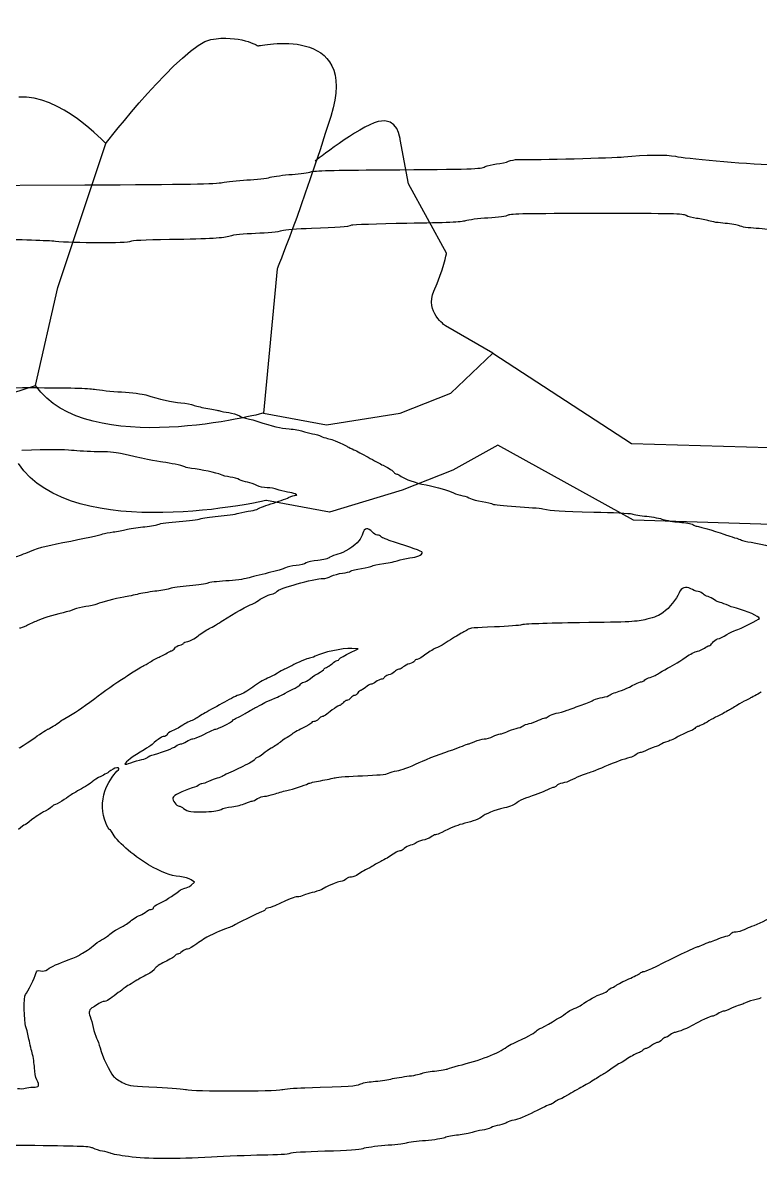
# Model space of a CAD drawing. Extents: x -192 to 192, y 100 to 188.
# Drawn here: x 66.67 to 86.68, y 137.39 to 168.22 of the extents above; entities that cross this region are included whole.
import ezdxf

# ---------------------------------------------------------------- set-up
doc = ezdxf.new("R2010")
doc.units = 0
doc.layers.add('Cut', color=7, linetype='CONTINUOUS')
doc.layers.add('Image', color=7, linetype='CONTINUOUS')

msp = doc.modelspace()

# ---------------------------------------------------------------- linework, layer by layer
at = {"layer": 'Cut', "color": 5}
for points in [[(78.170752, 161.970706), (77.142874, 163.85515), (76.914456, 165.054344)], [(64.212613, 157.477252), (67.020206, 158.379696), (67.621831, 161.036885), (68.92536, 164.94746)], [(73.573851, 161.542423), (73.202674, 157.630777)], [(73.202674, 157.630777), (74.915802, 157.316702), (76.914456, 157.630777), (78.284962, 158.173267), (79.427048, 159.25825), (78.1422, 160.000606)], [(79.427048, 159.25825), (83.18835, 156.809425), (87.557708, 156.680425), (89.423416, 155.820415)], [(89.477681, 153.733406), (87.557708, 154.593417), (83.242615, 154.722417), (79.557708, 156.761417), (78.339227, 156.086258), (76.968721, 155.543769), (74.998874, 154.947342), (73.285744, 155.261417)]]:
    msp.add_lwpolyline(points, dxfattribs=at)
for points in [[(73.059912, 167.595485), (73.059912, 167.595485), (75.829473, 168.223633), (75.030014, 165.682492)], [(68.92536, 164.94746), (68.92536, 164.94746), (71.004157, 167.624037), (71.775064, 167.766798)], [(71.775064, 167.766798), (72.545971, 167.909558), (73.059912, 167.595485), (73.059912, 167.595485)], [(68.92536, 164.94746), (68.92536, 164.94746), (67.671969, 166.301123), (66.568985, 166.20085)], [(75.030014, 165.682492), (74.230552, 163.141344), (73.573851, 161.542423), (73.573851, 161.542423)], [(76.914456, 165.054344), (76.914456, 165.054344), (76.857353, 165.682492), (76.314862, 165.539729)], [(76.314862, 165.539729), (75.77237, 165.396967), (74.602922, 164.467765), (74.602922, 164.467765)], [(77.828127, 160.942829), (78.085097, 161.513871), (78.170752, 161.970706), (78.170752, 161.970706)], [(78.1422, 160.000606), (78.1422, 160.000606), (77.571156, 160.371783), (77.828127, 160.942829)], [(73.202674, 157.630777), (73.202674, 157.630777), (68.437912, 156.358948), (67.020206, 158.379696)], [(73.285744, 155.261417), (73.285744, 155.261417), (68.033798, 154.049808), (66.557708, 156.261417)]]:
    msp.add_open_spline(points, degree=3, dxfattribs=at)
at = {"layer": 'Image', "color": 7}
for points in [[(64.722892, 163.954292), (64.830975, 163.803783), (68.357475, 163.823025)], [(75.513058, 151.108375), (75.774558, 151.236188), (75.598496, 151.246308)], [(71.239662, 144.8229), (71.337246, 144.905008), (71.244537, 144.96985)]]:
    msp.add_lwpolyline(points, dxfattribs=at)
for points in [[(69.903308, 148.231558)], [(72.053413, 146.878758)], [(66.9511, 139.341967)]]:
    msp.add_lwpolyline(points, close=True, dxfattribs=at)
for points in [[(79.216287, 164.318362), (79.271954, 164.347108), (79.412329, 164.380996), (79.528246, 164.393662)], [(79.528246, 164.393662), (79.644142, 164.406333), (79.791058, 164.438462), (79.854746, 164.465067)], [(79.854746, 164.465067), (79.918412, 164.491671), (80.028558, 164.512517), (80.099517, 164.511392)], [(80.099517, 164.511392), (80.641225, 164.50285), (82.693537, 164.555696), (82.978537, 164.585592)], [(82.978537, 164.585592), (83.546621, 164.645158), (84.150454, 164.651104), (84.37885, 164.599371)], [(84.37885, 164.599371), (84.631892, 164.542054), (86.183767, 164.407158), (87.067767, 164.365654)], [(73.388829, 164.028958), (73.4871, 164.056333), (73.752829, 164.092037), (73.979329, 164.108296)], [(73.979329, 164.108296), (74.205808, 164.124554), (74.436683, 164.156317), (74.49235, 164.178871)], [(74.49235, 164.178871), (74.566204, 164.208804), (75.1001, 164.223337), (76.466287, 164.232592)], [(76.466287, 164.232592), (78.930912, 164.249308), (79.092287, 164.254337), (79.216287, 164.318362)], [(68.357475, 163.823025), (71.179204, 163.838429), (71.925454, 163.851592), (72.091537, 163.888875)], [(72.091537, 163.888875), (72.205683, 163.9145), (72.504079, 163.9453), (72.754621, 163.957321)], [(72.754621, 163.957321), (73.005162, 163.96935), (73.290537, 164.001583), (73.388829, 164.028958)], [(78.683371, 162.848458), (78.575371, 162.812417), (78.194808, 162.795471), (77.091933, 162.777567)], [(79.294808, 162.925208), (79.036579, 162.909054), (78.761412, 162.874512), (78.683371, 162.848458)], [(79.8446, 163.000296), (79.796662, 162.973017), (79.575183, 162.942767), (79.294808, 162.925208)], [(82.254558, 163.045996), (80.357246, 163.045996), (79.909975, 163.037454), (79.8446, 163.000296)], [(84.667121, 162.991808), (84.593058, 163.040242), (84.336787, 163.045996), (82.254558, 163.045996)], [(84.952475, 162.913337), (84.841121, 162.926687), (84.712704, 162.962), (84.667121, 162.991808)], [(85.289892, 162.845337), (85.215662, 162.869375), (85.063829, 162.899975), (84.952475, 162.913337)], [(85.726121, 162.778158), (85.560433, 162.791062), (85.364121, 162.821296), (85.289892, 162.845337)], [(73.699412, 162.573417), (73.615892, 162.548054), (73.297037, 162.516779), (72.990829, 162.503917)], [(74.509225, 162.639604), (74.107246, 162.627329), (73.792162, 162.601567), (73.699412, 162.573417)], [(75.590392, 162.727492), (75.507142, 162.685008), (75.213267, 162.661112), (74.509225, 162.639604)], [(77.091933, 162.777567), (76.294704, 162.764629), (75.619017, 162.742096), (75.590392, 162.727492)], [(86.114162, 162.709996), (86.066433, 162.734575), (85.891829, 162.76525), (85.726121, 162.778158)], [(86.5721, 162.6423), (86.367954, 162.654954), (86.161892, 162.685417), (86.114162, 162.709996)], [(87.0951, 162.573404), (87.0116, 162.598646), (86.776246, 162.62965), (86.5721, 162.6423)], [(67.558308, 162.29055), (67.381996, 162.309846), (66.592433, 162.335942), (65.803704, 162.348533)], [(69.598017, 162.285383), (69.538392, 162.235908), (68.022496, 162.239754), (67.558308, 162.29055)], [(70.651537, 162.339296), (69.959079, 162.329067), (69.630392, 162.31225), (69.598017, 162.285383)], [(72.2991, 162.436125), (72.110642, 162.374154), (71.808142, 162.356379), (70.651537, 162.339296)], [(72.990829, 162.503917), (72.6846, 162.491042), (72.373329, 162.460546), (72.2991, 162.436125)], [(65.232392, 158.262971), (65.395537, 158.315533), (65.578683, 158.322021), (66.900329, 158.322021)], [(66.900329, 158.322021), (67.943808, 158.322021), (68.455183, 158.309421), (68.621183, 158.279642)], [(68.621183, 158.279642), (68.7511, 158.256338), (69.080996, 158.222925), (69.354308, 158.205388)], [(69.354308, 158.205388), (69.6276, 158.18785), (69.923704, 158.150892), (70.012287, 158.123258)], [(70.012287, 158.123258), (70.374787, 158.010167), (70.727392, 157.932129), (70.966287, 157.912092)], [(70.966287, 157.912092), (71.105475, 157.900421), (71.257308, 157.872646), (71.303704, 157.850367)], [(71.303704, 157.850367), (71.3501, 157.828083), (71.501933, 157.791392), (71.641121, 157.768817)], [(71.641121, 157.768817), (71.780308, 157.74625), (71.939746, 157.714404), (71.995412, 157.698071)], [(71.995412, 157.698071), (72.0511, 157.681729), (72.172579, 157.657633), (72.265371, 157.644517)], [(72.265371, 157.644517), (72.358162, 157.6314), (72.486975, 157.592471), (72.551662, 157.558)], [(72.551662, 157.558), (72.61635, 157.523529), (72.690433, 157.495333), (72.716287, 157.495333)], [(72.716287, 157.495333), (72.742142, 157.495333), (72.879037, 157.458408), (73.020475, 157.413287)], [(73.020475, 157.413287), (73.491829, 157.2629), (73.646871, 157.226154), (73.901871, 157.204371)], [(73.901871, 157.204371), (74.041058, 157.192483), (74.203704, 157.162992), (74.263287, 157.138846)], [(74.263287, 157.138846), (74.322912, 157.1147), (74.444371, 157.084688), (74.533225, 157.07215)], [(74.533225, 157.07215), (74.6221, 157.059613), (74.725183, 157.030671), (74.762287, 157.007829)], [(74.762287, 157.007829), (74.799412, 156.984979), (74.880329, 156.956396), (74.942121, 156.9443)], [(74.942121, 156.9443), (75.045829, 156.924013), (75.129725, 156.892842), (75.352787, 156.791721)], [(75.352787, 156.791721), (75.399183, 156.770696), (75.459912, 156.738567), (75.487746, 156.720313)], [(75.487746, 156.720313), (75.5156, 156.702071), (75.591517, 156.664471), (75.656454, 156.636758)], [(67.999621, 156.619742), (67.801433, 156.644596), (67.397933, 156.644246), (66.646287, 156.618575)], [(68.697725, 156.584342), (68.469079, 156.584342), (68.154933, 156.600275), (67.999621, 156.619742)], [(69.32285, 156.536125), (69.201892, 156.563971), (68.93785, 156.584342), (68.697725, 156.584342)], [(70.477017, 156.297904), (70.324746, 156.315692), (69.894808, 156.404433), (69.32285, 156.536125)], [(75.656454, 156.636758), (75.721412, 156.60905), (75.896037, 156.518071), (76.044496, 156.434579)], [(76.044496, 156.434579), (76.192975, 156.3511), (76.375183, 156.252308), (76.449412, 156.215054)], [(71.067517, 156.171283), (70.958642, 156.215542), (70.691246, 156.272871), (70.477017, 156.297904)], [(71.2531, 156.127042), (71.197412, 156.132525), (71.113912, 156.152421), (71.067517, 156.171283)], [(72.037871, 155.965213), (71.9526, 156.008488), (71.491371, 156.1036), (71.2531, 156.127042)], [(76.449412, 156.215054), (76.6326, 156.123117), (76.714267, 156.069212), (76.746329, 156.019108)], [(72.298642, 155.893733), (72.206121, 155.907221), (72.088767, 155.939379), (72.037871, 155.965213)], [(72.552892, 155.824762), (72.5056, 155.849212), (72.391204, 155.880246), (72.298642, 155.893733)], [(72.772662, 155.7556), (72.699058, 155.769192), (72.600162, 155.800308), (72.552892, 155.824762)], [(73.024058, 155.668354), (72.959371, 155.70275), (72.846246, 155.742008), (72.772662, 155.7556)], [(76.746329, 156.019108), (76.761162, 155.995908), (76.793287, 155.976929), (76.817704, 155.976929)], [(76.817704, 155.976929), (76.8421, 155.976929), (76.898287, 155.949133), (76.942558, 155.915158)], [(76.942558, 155.915158), (77.0496, 155.832996), (77.303746, 155.745267), (77.613517, 155.68355)], [(73.303517, 155.605817), (73.210725, 155.605817), (73.091496, 155.632492), (73.024058, 155.668354)], [(73.577246, 155.559071), (73.515704, 155.584779), (73.392537, 155.605817), (73.303517, 155.605817)], [(73.856142, 155.489362), (73.764267, 155.501996), (73.638767, 155.533367), (73.577246, 155.559071)], [(74.072787, 155.403867), (74.1781, 155.405033), (74.022183, 155.466525), (73.856142, 155.489362)], [(77.613517, 155.68355), (77.942037, 155.618092), (78.208392, 155.541388), (78.35585, 155.469783)], [(78.35585, 155.469783), (78.420808, 155.438233), (78.534683, 155.401667), (78.608912, 155.388496)], [(73.039037, 155.028325), (73.047892, 155.042617), (73.211454, 155.105017), (73.402558, 155.166996)], [(73.402558, 155.166996), (73.593662, 155.228979), (73.811746, 155.307513), (73.887204, 155.341529)], [(73.887204, 155.341529), (73.962662, 155.375538), (74.046183, 155.403596), (74.072787, 155.403867)], [(78.608912, 155.388496), (78.683142, 155.375333), (78.777475, 155.342942), (78.818517, 155.316508)], [(78.818517, 155.316508), (78.859579, 155.290083), (79.002662, 155.252925), (79.136475, 155.233946)], [(79.136475, 155.233946), (79.270287, 155.214963), (79.399058, 155.183425), (79.422642, 155.163854)], [(79.422642, 155.163854), (79.446225, 155.144283), (79.728308, 155.114137), (80.049496, 155.096867)], [(71.488579, 154.761383), (71.54385, 154.782737), (71.764017, 154.815267), (71.977829, 154.833667)], [(71.977829, 154.833667), (72.191642, 154.852075), (72.442517, 154.887896), (72.535308, 154.913267)], [(72.535308, 154.913267), (72.6281, 154.938646), (72.775767, 154.969067), (72.863496, 154.980875)], [(72.863496, 154.980875), (72.951225, 154.992687), (73.030225, 155.014038), (73.039037, 155.028325)], [(80.049496, 155.096867), (80.370662, 155.079604), (80.701787, 155.05125), (80.785287, 155.033862)], [(80.785287, 155.033862), (81.06085, 154.976513), (81.231642, 154.965808), (82.168725, 154.947175)], [(82.168725, 154.947175), (82.679079, 154.937054), (83.142204, 154.914217), (83.197871, 154.896479)], [(83.197871, 154.896479), (83.253537, 154.878733), (83.435746, 154.849325), (83.602787, 154.831125)], [(83.602787, 154.831125), (83.769808, 154.812913), (83.970933, 154.774871), (84.049746, 154.746579)], [(69.481621, 154.475229), (69.565142, 154.500071), (69.766371, 154.530046), (69.928829, 154.541858)], [(69.928829, 154.541858), (70.091267, 154.553679), (70.276017, 154.584996), (70.33935, 154.611463)], [(70.33935, 154.611463), (70.402683, 154.637929), (70.664579, 154.673758), (70.921287, 154.691071)], [(70.921287, 154.691071), (71.178017, 154.708388), (71.433287, 154.740029), (71.488579, 154.761383)], [(76.156288, 154.407963), (76.046829, 154.533846), (75.937163, 154.519788), (75.8971, 154.37475)], [(84.049746, 154.746579), (84.128558, 154.718279), (84.325954, 154.685208), (84.488392, 154.673083)], [(84.488392, 154.673083), (84.65085, 154.660958), (84.813704, 154.630496), (84.850308, 154.605388)], [(84.850308, 154.605388), (84.886912, 154.580283), (84.938954, 154.55975), (84.965975, 154.55975)], [(84.965975, 154.55975), (85.016058, 154.55975), (85.639767, 154.373042), (85.762287, 154.321383)], [(67.760767, 154.118425), (68.363892, 154.234983), (68.761579, 154.320921), (68.845412, 154.352796)], [(68.845412, 154.352796), (68.891537, 154.370329), (69.019392, 154.394888), (69.129517, 154.407375)], [(69.129517, 154.407375), (69.239662, 154.419858), (69.3981, 154.450396), (69.481621, 154.475229)], [(75.8971, 154.37475), (75.879267, 154.310092), (75.833475, 154.217575), (75.795413, 154.169154)], [(76.293204, 154.323608), (76.258246, 154.323608), (76.196621, 154.361567), (76.156288, 154.407963)], [(76.395808, 154.2766), (76.37435, 154.302446), (76.328183, 154.323608), (76.293204, 154.323608)], [(76.728913, 154.138913), (76.567163, 154.188788), (76.417267, 154.250733), (76.395808, 154.2766)], [(85.762287, 154.321383), (85.799412, 154.305725), (85.8981, 154.274375), (85.981621, 154.251717)], [(85.981621, 154.251717), (86.065121, 154.229054), (86.148642, 154.199563), (86.167204, 154.186192)], [(66.754246, 153.835221), (67.059871, 153.964592), (67.268371, 154.023258), (67.760767, 154.118425)], [(75.795413, 154.169154), (75.683663, 154.027088), (75.371142, 153.8265), (75.222413, 153.801371)], [(77.512288, 153.851921), (77.512288, 153.878338), (77.183933, 153.998629), (76.728913, 154.138913)], [(86.167204, 154.186192), (86.185746, 154.172813), (86.307225, 154.1455), (86.437142, 154.1255)], [(86.437142, 154.1255), (86.764433, 154.075117), (87.1871, 153.964304), (87.348183, 153.886675)], [(66.429808, 153.716246), (66.453683, 153.716246), (66.599683, 153.769779), (66.754246, 153.835221)], [(74.681308, 153.634146), (74.543975, 153.620829), (74.399725, 153.589904), (74.360746, 153.565429)], [(75.007913, 153.71825), (74.959663, 153.680671), (74.837996, 153.649354), (74.681308, 153.634146)], [(75.222413, 153.801371), (75.146746, 153.788592), (75.050225, 153.751179), (75.007913, 153.71825)], [(76.466288, 153.547217), (76.624017, 153.570492), (76.799308, 153.609675), (76.855808, 153.634304)], [(76.855808, 153.634304), (76.912308, 153.658938), (77.056558, 153.689179), (77.176371, 153.701504)], [(77.176371, 153.701504), (77.371121, 153.721563), (77.512288, 153.784775), (77.512288, 153.851921)], [(73.328246, 153.294488), (73.114829, 153.242833), (72.865308, 153.178708), (72.773767, 153.152013)], [(73.800663, 153.430767), (73.754246, 153.407483), (73.541663, 153.346158), (73.328246, 153.294488)], [(74.087475, 153.497004), (73.976142, 153.483858), (73.847079, 153.454038), (73.800663, 153.430767)], [(74.360746, 153.565429), (74.321767, 153.540954), (74.198808, 153.510167), (74.087475, 153.497004)], [(75.041996, 153.205333), (75.110871, 153.239825), (75.248517, 153.277258), (75.347913, 153.288521)], [(75.347913, 153.288521), (75.447308, 153.299783), (75.546788, 153.324067), (75.568975, 153.342488)], [(75.568975, 153.342488), (75.591163, 153.360896), (75.722413, 153.39405), (75.860663, 153.416163)], [(75.860663, 153.416163), (75.998892, 153.438275), (76.127163, 153.467279), (76.145725, 153.480642)], [(76.145725, 153.480642), (76.164288, 153.493992), (76.308538, 153.523958), (76.466288, 153.547217)], [(71.690579, 153.016063), (71.653746, 152.996342), (71.431663, 152.963813), (71.197079, 152.943771)], [(72.182433, 153.077696), (71.948767, 153.063513), (71.727433, 153.035779), (71.690579, 153.016063)], [(72.773767, 153.152013), (72.682225, 153.125325), (72.416121, 153.091875), (72.182433, 153.077696)], [(73.555788, 152.785104), (73.608892, 152.872775), (74.569808, 153.142629), (74.828892, 153.142629)], [(74.828892, 153.142629), (74.877246, 153.142629), (74.973142, 153.170846), (75.041996, 153.205333)], [(69.824475, 152.723863), (69.70085, 152.6955), (69.516204, 152.657571), (69.414142, 152.639563)], [(70.313746, 152.803371), (70.168246, 152.787996), (69.948079, 152.752229), (69.824475, 152.723863)], [(70.674392, 152.869313), (70.621517, 152.848404), (70.459204, 152.818733), (70.313746, 152.803371)], [(71.197079, 152.943771), (70.962496, 152.923725), (70.727288, 152.890213), (70.674392, 152.869313)], [(73.024558, 152.516579), (73.1241, 152.596875), (73.321704, 152.697175), (73.4251, 152.719888)], [(73.4251, 152.719888), (73.482954, 152.732596), (73.541767, 152.761942), (73.555788, 152.785104)], [(84.477121, 152.752725), (84.4061, 152.582746), (84.217642, 152.347404), (84.050975, 152.220596)], [(84.796496, 152.864442), (84.664975, 152.940921), (84.537058, 152.896171), (84.477121, 152.752725)], [(84.992329, 152.79005), (84.933287, 152.802675), (84.845162, 152.836142), (84.796496, 152.864442)], [(85.1371, 152.721988), (85.116496, 152.746808), (85.05135, 152.777442), (84.992329, 152.79005)], [(85.263308, 152.654575), (85.214496, 152.666829), (85.157704, 152.697154), (85.1371, 152.721988)], [(85.435183, 152.566908), (85.389475, 152.602875), (85.312121, 152.642325), (85.263308, 152.654575)], [(68.381913, 152.382717), (68.272246, 152.369642), (68.134308, 152.336692), (68.075371, 152.309475)], [(68.685579, 152.449738), (68.628204, 152.42595), (68.491558, 152.395792), (68.381913, 152.382717)], [(69.414142, 152.639563), (69.172579, 152.596942), (68.817433, 152.504413), (68.685579, 152.449738)], [(72.106371, 152.008379), (72.394267, 152.196154), (72.794413, 152.420975), (72.895767, 152.451913)], [(72.895767, 152.451913), (72.938767, 152.465029), (72.996725, 152.494133), (73.024558, 152.516579)], [(85.564746, 152.501525), (85.539204, 152.501525), (85.480912, 152.530942), (85.435183, 152.566908)], [(85.754225, 152.435263), (85.675558, 152.471704), (85.590287, 152.501525), (85.564746, 152.501525)], [(86.032225, 152.335721), (85.957996, 152.354025), (85.832892, 152.398821), (85.754225, 152.435263)], [(67.771683, 152.214458), (67.455246, 152.141125), (67.221413, 152.068938), (67.064121, 151.996021)], [(68.075371, 152.309475), (68.016433, 152.282263), (67.879788, 152.239513), (67.771683, 152.214458)], [(83.602787, 152.037417), (83.323162, 151.970029), (83.178683, 151.962492), (81.780704, 151.942383)], [(84.050975, 152.220596), (83.948246, 152.142421), (83.818662, 152.089454), (83.602787, 152.037417)], [(86.01535, 151.740888), (86.130246, 151.772192), (86.656454, 152.033825), (86.656454, 152.059638)], [(86.656454, 152.059638), (86.656454, 152.115871), (86.319496, 152.264896), (86.032225, 152.335721)], [(66.771579, 151.860421), (66.691496, 151.823304), (66.609829, 151.792933), (66.590121, 151.792933)], [(67.064121, 151.996021), (66.983308, 151.958558), (66.851663, 151.897538), (66.771579, 151.860421)], [(71.428788, 151.584775), (71.517746, 151.654488), (71.655621, 151.745083), (71.735204, 151.786092)], [(71.735204, 151.786092), (71.814767, 151.8271), (71.981788, 151.927133), (72.106371, 152.008379)], [(78.737412, 151.754458), (78.70385, 151.725588), (78.6481, 151.691875), (78.613496, 151.679538)], [(79.467912, 151.830683), (78.935787, 151.811829), (78.785912, 151.796183), (78.737412, 151.754458)], [(80.19985, 151.887475), (80.165496, 151.869287), (79.836142, 151.843729), (79.467912, 151.830683)], [(81.780704, 151.942383), (80.900204, 151.929708), (80.236058, 151.906646), (80.19985, 151.887475)], [(85.771621, 151.621312), (85.859267, 151.674438), (85.968954, 151.728246), (86.01535, 151.740888)], [(71.033767, 151.38695), (71.033767, 151.401967), (71.086267, 151.4241), (71.150413, 151.436142)], [(71.150413, 151.436142), (71.214579, 151.448171), (71.33985, 151.515067), (71.428788, 151.584775)], [(78.276079, 151.476567), (78.1251, 151.377263), (77.953183, 151.279883), (77.894079, 151.260175)], [(78.613496, 151.679538), (78.578912, 151.667213), (78.427058, 151.575875), (78.276079, 151.476567)], [(85.385308, 151.400754), (85.414204, 151.444862), (85.4771, 151.490804), (85.525058, 151.502846)], [(85.525058, 151.502846), (85.573017, 151.514887), (85.683975, 151.5682), (85.771621, 151.621312)], [(70.399142, 151.023338), (70.460517, 151.044267), (70.546975, 151.089333), (70.591225, 151.123488)], [(70.591225, 151.123488), (70.635475, 151.157629), (70.691892, 151.185571), (70.716579, 151.185571)], [(70.716579, 151.185571), (70.741267, 151.185571), (70.777038, 151.214696), (70.7961, 151.250304)], [(70.7961, 151.250304), (70.815163, 151.285913), (70.876413, 151.325088), (70.932246, 151.33735)], [(70.932246, 151.33735), (70.988079, 151.349613), (71.033767, 151.371925), (71.033767, 151.38695)], [(75.598496, 151.246308), (75.361267, 151.260004), (74.797913, 151.138713), (74.605246, 151.032467)], [(75.251558, 150.9481), (75.251558, 150.965963), (75.369225, 151.038088), (75.513058, 151.108375)], [(77.894079, 151.260175), (77.834975, 151.240479), (77.70835, 151.162479), (77.612683, 151.086867)], [(84.669912, 151.018571), (84.774308, 151.0879), (84.910975, 151.155817), (84.9736, 151.169492)], [(84.9736, 151.169492), (85.036204, 151.183167), (85.123642, 151.222754), (85.167912, 151.257446)], [(85.167912, 151.257446), (85.212162, 151.292146), (85.267371, 151.320542), (85.290558, 151.320542)], [(85.290558, 151.320542), (85.313767, 151.320542), (85.356392, 151.356638), (85.385308, 151.400754)], [(69.957538, 150.780667), (69.972288, 150.780667), (70.052579, 150.826704), (70.135954, 150.882967)], [(70.135954, 150.882967), (70.219329, 150.939233), (70.337767, 151.002396), (70.399142, 151.023338)], [(74.456767, 150.983088), (74.404954, 150.983088), (74.1106, 150.857913), (73.96935, 150.775813)], [(74.605246, 151.032467), (74.555975, 151.005304), (74.489163, 150.983088), (74.456767, 150.983088)], [(74.910371, 150.72885), (74.945413, 150.739975), (75.014517, 150.78655), (75.063954, 150.832354)], [(75.063954, 150.832354), (75.113371, 150.878158), (75.175787, 150.915633), (75.202663, 150.915633)], [(75.202663, 150.915633), (75.229558, 150.915633), (75.251558, 150.930238), (75.251558, 150.9481)], [(77.168704, 150.830521), (77.107142, 150.817338), (77.0296, 150.777946), (76.996412, 150.742992)], [(77.29885, 150.901938), (77.288829, 150.87585), (77.230287, 150.843708), (77.168704, 150.830521)], [(77.377892, 150.949375), (77.344433, 150.949375), (77.308871, 150.928025), (77.29885, 150.901938)], [(77.612683, 151.086867), (77.517017, 151.011242), (77.411371, 150.949375), (77.377892, 150.949375)], [(84.092037, 150.668904), (84.303079, 150.780758), (84.401412, 150.840271), (84.669912, 151.018571)], [(69.443538, 150.461271), (69.473767, 150.480463), (69.595746, 150.560179), (69.714621, 150.638421)], [(69.714621, 150.638421), (69.833475, 150.71665), (69.942788, 150.780667), (69.957538, 150.780667)], [(73.509788, 150.533754), (73.43335, 150.489267), (73.323746, 150.436471), (73.266246, 150.416438)], [(73.834371, 150.709288), (73.745163, 150.670054), (73.729225, 150.661429), (73.509788, 150.533754)], [(73.96935, 150.775813), (73.941517, 150.759629), (73.880767, 150.729704), (73.834371, 150.709288)], [(74.442246, 150.405946), (74.474288, 150.435733), (74.578079, 150.505667), (74.672933, 150.561342)], [(74.672933, 150.561342), (74.767767, 150.617017), (74.845663, 150.672933), (74.845996, 150.685596)], [(74.845996, 150.685596), (74.845996, 150.698258), (74.875308, 150.717725), (74.910371, 150.72885)], [(76.595475, 150.526321), (76.540454, 150.514238), (76.487267, 150.483017), (76.477267, 150.456929)], [(76.754808, 150.613862), (76.722162, 150.5778), (76.650475, 150.538404), (76.595475, 150.526321)], [(76.8751, 150.679438), (76.841579, 150.679438), (76.787454, 150.649925), (76.754808, 150.613862)], [(76.996412, 150.742992), (76.963204, 150.708033), (76.908621, 150.679438), (76.8751, 150.679438)], [(83.697892, 150.461696), (83.756933, 150.474233), (83.828017, 150.50385), (83.85585, 150.527513)], [(83.85585, 150.527513), (83.883683, 150.551175), (83.989975, 150.614812), (84.092037, 150.668904)], [(68.625558, 149.890554), (68.856683, 150.065475), (69.224808, 150.322329), (69.443538, 150.461271)], [(72.913163, 150.196183), (72.776475, 150.095096), (72.616413, 150.001796), (72.557475, 149.98885)], [(73.266246, 150.416438), (73.208746, 150.396392), (73.049871, 150.297275), (72.913163, 150.196183)], [(74.062142, 150.172525), (74.141017, 150.208742), (74.205538, 150.253821), (74.205538, 150.272683)], [(74.205538, 150.272683), (74.205538, 150.29155), (74.245704, 150.317054), (74.294788, 150.329383)], [(74.294788, 150.329383), (74.34385, 150.3417), (74.410225, 150.376146), (74.442246, 150.405946)], [(75.973829, 150.190204), (75.919912, 150.143842), (75.860454, 150.105883), (75.841725, 150.10585)], [(76.12035, 150.274529), (76.093683, 150.274529), (76.027746, 150.236579), (75.973829, 150.190204)], [(76.2546, 150.342017), (76.207433, 150.3049), (76.146996, 150.274529), (76.12035, 150.274529)], [(76.399725, 150.4095), (76.3671, 150.4095), (76.301808, 150.379133), (76.2546, 150.342017)], [(76.477267, 150.456929), (76.467246, 150.430842), (76.43235, 150.4095), (76.399725, 150.4095)], [(82.759225, 150.052654), (82.86535, 150.077158), (83.079475, 150.168412), (83.286829, 150.277471)], [(83.286829, 150.277471), (83.354308, 150.312967), (83.432162, 150.342017), (83.459829, 150.342017)], [(83.459829, 150.342017), (83.487517, 150.342017), (83.528246, 150.363808), (83.550371, 150.390454)], [(83.550371, 150.390454), (83.572475, 150.4171), (83.638871, 150.449158), (83.697892, 150.461696)], [(67.814538, 149.34435), (68.11585, 149.515013), (68.238642, 149.597713), (68.625558, 149.890554)], [(72.557475, 149.98885), (72.498538, 149.9759), (72.312038, 149.886829), (72.143017, 149.790917)], [(73.429475, 149.864054), (73.697433, 149.975417), (73.663433, 149.958954), (73.859683, 150.0725)], [(73.859683, 150.0725), (73.892163, 150.091288), (73.983267, 150.136304), (74.062142, 150.172525)], [(75.5721, 149.903367), (75.538517, 149.86625), (75.490454, 149.835879), (75.465308, 149.835879)], [(75.678267, 149.97085), (75.653475, 149.97085), (75.605683, 149.940483), (75.5721, 149.903367)], [(75.765517, 150.038333), (75.742329, 150.001217), (75.703079, 149.97085), (75.678267, 149.97085)], [(75.841725, 150.10585), (75.822996, 150.10585), (75.788683, 150.07545), (75.765517, 150.038333)], [(82.168725, 149.849533), (82.215121, 149.874137), (82.321017, 149.904629), (82.404037, 149.917296)], [(82.404037, 149.917296), (82.487058, 149.929958), (82.578162, 149.960325), (82.606496, 149.984787)], [(82.606496, 149.984787), (82.634808, 150.009254), (82.703537, 150.039787), (82.759225, 150.052654)], [(86.420267, 149.902783), (86.392433, 149.884492), (86.331683, 149.85405), (86.285288, 149.835121)], [(86.576413, 149.983713), (86.518371, 149.9575), (86.4481, 149.921079), (86.420267, 149.902783)], [(86.704933, 150.068575), (86.692308, 150.048121), (86.634454, 150.009938), (86.576413, 149.983713)], [(72.143017, 149.790917), (71.974017, 149.694996), (71.7406, 149.563379), (71.62435, 149.498425)], [(72.704017, 149.480942), (72.778246, 149.526104), (72.899725, 149.594454), (72.973954, 149.632838)], [(72.973954, 149.632838), (73.048183, 149.671208), (73.146871, 149.724729), (73.193267, 149.751779)], [(73.193267, 149.751779), (73.239663, 149.778825), (73.345954, 149.829354), (73.429475, 149.864054)], [(75.279308, 149.700913), (75.2481, 149.700913), (75.023892, 149.553529), (74.919704, 149.464525)], [(75.361829, 149.768396), (75.330038, 149.731279), (75.292892, 149.700913), (75.279308, 149.700913)], [(75.465308, 149.835879), (75.440183, 149.835879), (75.3936, 149.805513), (75.361829, 149.768396)], [(81.14385, 149.486237), (81.215725, 149.496463), (81.350475, 149.533117), (81.443267, 149.567637)], [(81.443267, 149.567637), (81.536058, 149.60215), (81.718267, 149.669637), (81.848183, 149.717604)], [(81.848183, 149.717604), (81.978079, 149.765558), (82.122329, 149.824925), (82.168725, 149.849533)], [(86.0491, 149.701437), (85.965579, 149.646829), (85.851704, 149.579113), (85.796038, 149.550958)], [(86.285288, 149.835121), (86.238892, 149.816204), (86.1326, 149.75605), (86.0491, 149.701437)], [(67.360829, 149.059796), (67.385788, 149.059796), (67.604663, 149.196029), (67.679579, 149.258192)], [(67.679579, 149.258192), (67.699871, 149.275029), (67.7606, 149.313813), (67.814538, 149.34435)], [(71.236871, 149.278479), (71.190829, 149.264329), (71.114913, 149.227688), (71.068163, 149.197075)], [(71.366767, 149.342271), (71.34135, 149.32135), (71.282913, 149.292638), (71.236871, 149.278479)], [(71.62435, 149.498425), (71.508079, 149.433471), (71.392183, 149.363204), (71.366767, 149.342271)], [(71.914371, 149.059796), (71.971621, 149.059796), (72.325954, 149.237079), (72.366579, 149.286038)], [(72.366579, 149.286038), (72.385142, 149.308404), (72.438288, 149.342925), (72.484683, 149.362758)], [(72.484683, 149.362758), (72.531079, 149.382596), (72.629788, 149.435779), (72.704017, 149.480942)], [(74.571475, 149.26225), (74.537246, 149.26225), (74.509225, 149.247404), (74.509225, 149.229246)], [(74.694808, 149.329746), (74.661204, 149.292617), (74.605725, 149.26225), (74.571475, 149.26225)], [(74.798392, 149.397229), (74.775017, 149.397229), (74.728392, 149.366862), (74.694808, 149.329746)], [(74.919704, 149.464525), (74.876371, 149.427513), (74.821787, 149.397229), (74.798392, 149.397229)], [(80.416017, 149.207671), (80.482017, 149.219462), (80.595308, 149.25935), (80.667787, 149.2963)], [(80.667787, 149.2963), (80.740267, 149.333246), (80.821725, 149.363487), (80.848808, 149.363487)], [(80.848808, 149.363487), (80.875912, 149.363487), (80.923954, 149.386908), (80.9556, 149.415533)], [(80.9556, 149.415533), (80.987225, 149.444175), (81.071954, 149.475988), (81.14385, 149.486237)], [(85.289892, 149.280017), (85.145225, 149.189367), (85.015663, 149.127229), (84.971267, 149.127229)], [(85.509225, 149.397738), (85.462829, 149.379504), (85.364121, 149.326542), (85.289892, 149.280017)], [(85.644183, 149.465317), (85.61635, 149.446367), (85.555621, 149.415967), (85.509225, 149.397738)], [(85.796038, 149.550958), (85.74035, 149.522792), (85.672017, 149.484254), (85.644183, 149.465317)], [(66.9996, 148.823504), (67.1841, 148.953467), (67.346663, 149.059796), (67.360829, 149.059796)], [(70.724246, 149.006704), (70.656079, 148.977329), (70.592038, 148.9317), (70.581913, 148.905308)], [(71.068163, 149.197075), (70.915558, 149.097167), (70.850058, 149.060904), (70.724246, 149.006704)], [(71.266267, 148.789638), (71.313975, 148.789638), (71.523308, 148.879117), (71.749038, 148.995475)], [(71.749038, 148.995475), (71.817663, 149.030863), (71.892058, 149.059796), (71.914371, 149.059796)], [(74.259267, 149.0792), (74.121787, 149.014833), (73.998829, 148.945242), (73.986038, 148.924554)], [(74.509225, 149.229246), (74.509225, 149.211088), (74.396746, 149.143571), (74.259267, 149.0792)], [(79.621183, 148.924825), (79.65885, 148.924825), (79.742579, 148.952979), (79.807267, 148.987375)], [(79.807267, 148.987375), (79.871954, 149.021775), (79.9856, 149.061008), (80.059829, 149.074579)], [(80.059829, 149.074579), (80.134079, 149.08815), (80.217579, 149.118825), (80.245412, 149.142738)], [(80.245412, 149.142738), (80.273267, 149.166654), (80.350017, 149.195871), (80.416017, 149.207671)], [(84.740621, 148.989158), (84.673454, 148.966996), (84.546183, 148.906225), (84.457829, 148.854125)], [(84.903288, 149.078346), (84.880975, 149.051454), (84.807767, 149.011325), (84.740621, 148.989158)], [(84.971267, 149.127229), (84.956204, 149.127229), (84.9256, 149.105233), (84.903288, 149.078346)], [(66.579788, 148.549963), (66.626183, 148.57045), (66.8151, 148.693546), (66.9996, 148.823504)], [(70.185204, 148.642658), (70.154621, 148.616033), (70.055933, 148.551375), (69.965871, 148.498979)], [(70.508246, 148.857313), (70.458746, 148.857313), (70.34485, 148.781621), (70.185204, 148.642658)], [(70.581913, 148.905308), (70.571788, 148.878904), (70.538621, 148.857313), (70.508246, 148.857313)], [(70.830392, 148.596333), (70.876267, 148.628538), (70.936996, 148.654996), (70.96535, 148.655121)], [(70.96535, 148.655121), (70.993704, 148.655121), (71.062454, 148.685508), (71.118121, 148.722375)], [(71.118121, 148.722375), (71.173788, 148.759246), (71.240454, 148.789521), (71.266267, 148.789638)], [(73.665662, 148.706558), (73.582163, 148.642329), (73.468267, 148.566475), (73.4126, 148.537983)], [(73.890142, 148.855138), (73.850204, 148.837646), (73.749183, 148.770792), (73.665662, 148.706558)], [(73.986038, 148.924554), (73.973246, 148.903854), (73.9301, 148.872621), (73.890142, 148.855138)], [(78.6046, 148.597675), (78.676454, 148.62915), (78.746912, 148.654888), (78.761183, 148.654888)], [(78.761183, 148.654888), (78.775454, 148.654888), (78.853308, 148.684929), (78.934204, 148.721633)], [(78.934204, 148.721633), (79.015121, 148.75835), (79.130704, 148.788721), (79.191079, 148.789121)], [(79.191079, 148.789121), (79.251475, 148.789121), (79.357537, 148.820225), (79.426787, 148.857342)], [(79.426787, 148.857342), (79.496037, 148.894458), (79.583517, 148.924825), (79.621183, 148.924825)], [(84.169288, 148.723438), (84.098954, 148.703667), (84.011954, 148.664958), (83.975933, 148.637425)], [(84.457829, 148.854125), (84.369454, 148.802017), (84.239621, 148.743208), (84.169288, 148.723438)], [(69.965871, 148.498979), (69.667433, 148.325313), (69.447871, 148.159583), (69.447871, 148.107979)], [(70.059558, 148.290725), (70.071308, 148.309717), (70.15485, 148.34585), (70.245225, 148.371033)], [(70.245225, 148.371033), (70.511142, 148.445096), (70.741017, 148.533596), (70.830392, 148.596333)], [(73.193267, 148.385033), (73.128329, 148.3294), (73.056954, 148.28385), (73.034683, 148.283808)], [(73.4126, 148.537983), (73.356933, 148.5095), (73.258225, 148.440667), (73.193267, 148.385033)], [(77.427933, 148.150683), (77.635037, 148.247746), (78.092746, 148.422604), (78.338975, 148.498738)], [(78.338975, 148.498738), (78.413204, 148.521679), (78.532746, 148.566208), (78.6046, 148.597675)], [(83.312663, 148.365033), (83.280079, 148.33555), (83.202954, 148.298612), (83.141288, 148.282954)], [(83.41985, 148.418954), (83.393475, 148.418954), (83.345225, 148.394513), (83.312663, 148.365033)], [(83.636517, 148.502258), (83.543725, 148.456608), (83.446225, 148.419125), (83.41985, 148.418954)], [(83.857829, 148.586296), (83.828913, 148.585254), (83.729308, 148.547896), (83.636517, 148.502258)], [(83.975933, 148.637425), (83.939913, 148.609883), (83.886767, 148.586875), (83.857829, 148.586296)], [(69.2276, 147.911808), (69.369954, 148.029958), (69.220642, 148.049371), (69.065975, 147.932825)], [(69.447871, 148.107979), (69.447871, 148.093817), (69.519996, 148.110313), (69.608163, 148.1446)], [(69.608163, 148.1446), (69.696308, 148.178913), (69.829121, 148.218042), (69.903308, 148.231558)], [(69.903308, 148.231592), (69.977496, 148.245121), (70.047808, 148.271725), (70.059558, 148.290725)], [(72.8221, 148.134225), (72.757163, 148.103667), (72.650871, 148.049571), (72.585913, 148.014004)], [(72.967183, 148.236746), (72.95235, 148.210904), (72.887058, 148.164771), (72.8221, 148.134225)], [(73.034683, 148.283808), (73.012392, 148.283808), (72.982017, 148.262583), (72.967183, 148.236746)], [(76.820579, 147.925771), (76.951975, 147.947408), (77.153267, 148.021958), (77.427933, 148.150683)], [(82.556767, 148.080183), (82.304413, 147.969033), (82.0846, 147.882304), (82.000017, 147.860508)], [(83.141288, 148.282954), (82.982246, 148.242567), (82.714829, 148.149796), (82.556767, 148.080183)], [(68.794183, 147.775333), (68.703746, 147.733238), (68.597475, 147.666704), (68.557975, 147.627479)], [(69.065975, 147.932825), (69.006912, 147.888296), (68.8846, 147.817425), (68.794183, 147.775333)], [(68.903308, 147.375833), (68.966454, 147.559158), (69.131642, 147.832167), (69.2276, 147.911808)], [(71.949163, 147.722788), (71.889038, 147.710767), (71.784329, 147.672617), (71.716475, 147.638033)], [(72.111308, 147.789146), (72.082246, 147.764671), (72.009288, 147.734821), (71.949163, 147.722788)], [(72.315975, 147.891492), (72.232454, 147.859675), (72.14035, 147.813621), (72.111308, 147.789146)], [(72.585913, 148.014004), (72.520954, 147.978438), (72.399496, 147.923313), (72.315975, 147.891492)], [(74.752829, 147.658192), (74.906496, 147.685692), (75.085371, 147.722379), (75.150329, 147.739713)], [(75.150329, 147.739713), (75.215288, 147.757038), (75.547704, 147.780975), (75.889058, 147.792908)], [(75.889058, 147.792908), (76.295537, 147.807125), (76.540058, 147.829954), (76.597662, 147.859075)], [(76.597662, 147.859075), (76.646017, 147.883538), (76.74635, 147.91355), (76.820579, 147.925771)], [(82.000017, 147.860508), (81.910121, 147.837346), (81.666913, 147.734083), (81.527621, 147.659933)], [(68.216246, 147.4089), (68.067767, 147.327921), (67.938704, 147.251917), (67.929433, 147.240008)], [(68.557975, 147.627479), (68.518496, 147.588242), (68.364704, 147.489883), (68.216246, 147.4089)], [(71.269392, 147.46), (71.003329, 147.380979), (70.764642, 147.259688), (70.743371, 147.192688)], [(71.456079, 147.542279), (71.444913, 147.524196), (71.360892, 147.487171), (71.269392, 147.46)], [(71.534746, 147.575133), (71.502663, 147.575133), (71.467246, 147.56035), (71.456079, 147.542279)], [(71.716475, 147.638033), (71.648621, 147.603446), (71.56685, 147.575133), (71.534746, 147.575133)], [(73.834371, 147.390796), (74.021558, 147.433892), (74.308267, 147.527096), (74.415413, 147.579692)], [(74.415413, 147.579692), (74.447329, 147.595358), (74.599163, 147.630683), (74.752829, 147.658192)], [(80.9056, 147.408321), (80.762121, 147.339771), (80.568225, 147.266254), (80.314183, 147.184071)], [(81.078621, 147.473854), (81.058913, 147.473854), (80.981058, 147.444371), (80.9056, 147.408321)], [(81.153538, 147.520946), (81.132038, 147.49505), (81.098329, 147.473854), (81.078621, 147.473854)], [(81.317933, 147.591521), (81.248996, 147.578604), (81.175017, 147.546842), (81.153538, 147.520946)], [(81.527621, 147.659933), (81.481225, 147.635229), (81.386871, 147.60445), (81.317933, 147.591521)], [(67.929433, 147.240008), (67.892058, 147.192042), (67.577433, 147.001517), (67.5356, 147.001517)], [(68.924392, 146.516458), (68.818662, 146.755525), (68.8101, 147.105208), (68.903308, 147.375833)], [(70.743371, 147.192688), (70.722433, 147.126721), (70.845142, 146.967771), (70.916996, 146.967771)], [(72.7106, 147.038971), (72.788454, 147.07405), (72.871954, 147.102846), (72.896183, 147.102975)], [(72.896183, 147.102975), (72.920392, 147.102975), (72.985767, 147.133363), (73.041433, 147.170225)], [(73.041433, 147.170225), (73.0971, 147.2071), (73.183871, 147.237375), (73.234267, 147.237492)], [(73.234267, 147.237492), (73.284663, 147.237492), (73.398538, 147.262542), (73.487329, 147.2929)], [(73.487329, 147.2929), (73.576142, 147.32325), (73.732308, 147.367304), (73.834371, 147.390796)], [(80.314183, 147.184071), (80.231392, 147.157279), (80.1251, 147.099271), (80.077996, 147.055154)], [(67.279892, 146.8339), (67.163912, 146.773163), (66.998558, 146.664554), (66.912475, 146.592558)], [(67.490787, 146.972929), (67.490787, 146.957208), (67.395871, 146.894646), (67.279892, 146.8339)], [(67.5356, 147.001517), (67.510954, 147.001517), (67.490787, 146.988662), (67.490787, 146.972929)], [(70.916996, 146.967771), (70.9391, 146.967771), (70.994121, 146.938713), (71.039288, 146.903188)], [(71.039288, 146.903188), (71.148204, 146.817525), (71.2571, 146.802163), (71.648496, 146.817229)], [(71.648496, 146.817229), (71.857288, 146.825242), (72.004392, 146.847617), (72.053413, 146.878758)], [(72.053413, 146.878758), (72.095746, 146.905646), (72.229079, 146.938342), (72.349725, 146.951408)], [(72.349725, 146.951408), (72.47035, 146.964483), (72.632746, 147.003888), (72.7106, 147.038971)], [(79.739288, 146.919362), (79.466204, 146.859375), (79.222808, 146.760375), (79.115058, 146.665462)], [(80.077996, 147.055154), (80.022642, 147.003317), (79.902829, 146.955287), (79.739288, 146.919362)], [(66.912475, 146.592558), (66.826392, 146.52055), (66.742871, 146.461458), (66.726892, 146.461217)], [(69.037079, 146.326667), (69.021267, 146.326667), (68.970558, 146.412079), (68.924392, 146.516458)], [(78.592038, 146.482612), (78.437308, 146.440708), (78.268808, 146.370808), (78.045475, 146.255875)], [(78.895725, 146.564879), (78.812204, 146.54225), (78.675558, 146.505229), (78.592038, 146.482612)], [(79.115058, 146.665462), (79.077933, 146.632763), (78.979246, 146.587508), (78.895725, 146.564879)], [(66.726892, 146.461217), (66.710912, 146.461217), (66.635746, 146.403125), (66.559871, 146.332637)], [(69.101558, 146.25075), (69.081912, 146.292504), (69.052892, 146.326667), (69.037079, 146.326667)], [(70.088933, 145.37775), (69.649433, 145.637754), (69.205183, 146.03055), (69.101558, 146.25075)], [(77.872871, 146.191646), (77.846579, 146.191646), (77.788871, 146.163221), (77.7446, 146.128475)], [(78.045475, 146.255875), (77.97685, 146.22055), (77.899183, 146.191646), (77.872871, 146.191646)], [(77.195163, 145.907704), (77.133413, 145.896129), (77.055704, 145.856587), (77.022433, 145.819829)], [(77.344308, 145.973217), (77.324038, 145.948775), (77.256913, 145.919292), (77.195163, 145.907704)], [(77.522663, 146.041483), (77.44485, 146.028387), (77.3646, 145.997658), (77.344308, 145.973217)], [(77.7446, 146.128475), (77.70035, 146.093729), (77.600475, 146.054592), (77.522663, 146.041483)], [(76.765683, 145.693946), (76.642308, 145.603854), (76.563225, 145.555996), (76.415663, 145.48215)], [(76.904246, 145.752996), (76.872496, 145.752996), (76.810163, 145.726425), (76.765683, 145.693946)], [(77.022433, 145.819829), (76.989163, 145.783071), (76.935975, 145.752996), (76.904246, 145.752996)], [(70.932496, 145.056767), (70.672392, 145.082958), (70.433725, 145.173767), (70.088933, 145.37775)], [(76.145725, 145.332471), (76.071496, 145.2873), (75.974808, 145.234071), (75.930871, 145.214183)], [(76.415663, 145.48215), (76.341433, 145.445004), (76.219954, 145.377646), (76.145725, 145.332471)], [(71.244537, 144.96985), (71.189267, 145.008483), (71.063225, 145.043608), (70.932496, 145.056767)], [(75.454746, 144.994692), (75.432058, 144.96735), (75.358058, 144.934871), (75.290329, 144.922525)], [(75.588558, 145.044408), (75.537663, 145.044408), (75.477433, 145.022042), (75.454746, 144.994692)], [(75.766038, 145.111217), (75.719329, 145.074479), (75.639454, 145.044408), (75.588558, 145.044408)], [(75.930871, 145.214183), (75.886933, 145.194308), (75.812746, 145.147967), (75.766038, 145.111217)], [(70.3526, 144.312179), (70.49585, 144.375383), (70.763892, 144.544187), (70.909767, 144.663067)], [(70.909767, 144.663067), (70.962225, 144.705812), (71.035954, 144.740779), (71.073621, 144.740779)], [(71.073621, 144.740779), (71.111267, 144.740779), (71.185996, 144.777738), (71.239662, 144.8229)], [(74.785704, 144.709746), (74.715058, 144.67415), (74.597392, 144.634154), (74.524204, 144.620879)], [(75.290329, 144.922525), (75.175308, 144.90155), (75.119996, 144.878229), (74.785704, 144.709746)], [(74.120767, 144.504529), (74.040996, 144.504529), (73.957246, 144.471546), (73.5116, 144.264571)], [(74.300017, 144.550642), (74.249892, 144.525283), (74.169246, 144.504529), (74.120767, 144.504529)], [(74.524204, 144.620879), (74.451017, 144.607604), (74.350121, 144.575992), (74.300017, 144.550642)], [(69.842454, 143.99845), (69.8706, 143.99845), (69.938725, 144.036408), (69.99385, 144.082804)], [(69.99385, 144.082804), (70.048996, 144.1292), (70.123308, 144.167162), (70.159017, 144.167162)], [(70.159017, 144.167162), (70.194704, 144.167162), (70.223912, 144.187017), (70.223912, 144.211287)], [(70.223912, 144.211287), (70.223912, 144.23555), (70.281808, 144.280958), (70.3526, 144.312179)], [(73.1511, 144.100625), (73.033121, 144.056592), (72.456017, 143.770508), (72.400329, 143.728458)], [(73.260767, 144.171208), (73.260767, 144.154896), (73.211413, 144.123137), (73.1511, 144.100625)], [(73.317579, 144.20085), (73.286329, 144.20085), (73.260767, 144.187512), (73.260767, 144.171208)], [(73.5116, 144.264571), (73.436163, 144.229529), (73.34885, 144.20085), (73.317579, 144.20085)], [(69.38035, 143.700854), (69.426746, 143.724671), (69.538183, 143.801371), (69.628017, 143.871304)], [(69.628017, 143.871304), (69.717829, 143.941233), (69.814329, 143.99845), (69.842454, 143.99845)], [(72.400329, 143.728458), (72.381767, 143.714446), (72.328621, 143.691954), (72.282225, 143.678487)], [(86.252038, 143.622504), (86.316725, 143.657029), (86.4076, 143.696863), (86.453996, 143.711025)], [(86.453996, 143.711025), (86.595725, 143.7543), (86.954371, 143.928042), (86.976767, 143.964271)], [(68.810621, 143.337087), (68.877704, 143.36865), (68.967704, 143.427867), (69.010621, 143.468696)], [(69.010621, 143.468696), (69.083475, 143.537992), (69.174892, 143.595396), (69.38035, 143.700854)], [(71.74235, 143.448437), (71.65885, 143.409342), (71.503038, 143.312087), (71.396121, 143.23235)], [(72.282225, 143.678487), (72.196683, 143.653633), (72.017725, 143.577375), (71.74235, 143.448437)], [(85.502121, 143.352733), (85.570975, 143.387342), (85.682788, 143.425713), (85.7506, 143.438008)], [(85.7506, 143.438008), (85.818392, 143.450304), (85.882454, 143.482729), (85.892933, 143.510058)], [(85.892933, 143.510058), (85.904392, 143.539908), (85.956392, 143.559746), (86.023225, 143.559746)], [(86.023225, 143.559746), (86.084392, 143.559746), (86.187371, 143.587992), (86.252038, 143.622504)], [(68.384954, 143.029825), (68.440621, 143.058304), (68.531725, 143.126188), (68.587412, 143.180671)], [(68.587412, 143.180671), (68.643079, 143.235154), (68.743517, 143.305542), (68.810621, 143.337087)], [(71.396121, 143.23235), (71.289204, 143.152604), (71.173829, 143.087354), (71.139767, 143.087354)], [(84.547558, 142.956592), (84.770267, 143.06585), (84.967663, 143.155679), (84.986204, 143.156187)], [(84.986204, 143.156187), (85.004767, 143.156187), (85.080683, 143.186471), (85.154933, 143.222321)], [(85.154933, 143.222321), (85.229163, 143.258183), (85.309475, 143.288033), (85.333413, 143.288667)], [(85.333413, 143.288667), (85.35735, 143.289708), (85.433267, 143.318129), (85.502121, 143.352733)], [(67.346975, 142.537925), (67.468267, 142.619992), (67.618537, 142.688571), (67.929433, 142.803758)], [(67.929433, 142.803758), (68.068621, 142.855333), (68.205267, 142.915638), (68.233121, 142.937779)], [(68.233121, 142.937779), (68.260954, 142.959933), (68.329287, 143.001354), (68.384954, 143.029825)], [(70.797392, 142.901579), (70.774204, 142.873638), (70.651663, 142.801642), (70.525058, 142.7416)], [(70.880892, 142.952383), (70.858163, 142.952383), (70.8206, 142.929525), (70.797392, 142.901579)], [(71.000017, 143.019871), (70.957225, 142.982754), (70.903621, 142.952383), (70.880892, 142.952383)], [(71.139767, 143.087354), (71.105704, 143.087354), (71.042808, 143.056987), (71.000017, 143.019871)], [(83.521079, 142.479992), (83.567933, 142.479992), (83.722121, 142.551575), (84.547558, 142.956592)], [(67.031204, 142.423408), (67.052079, 142.508263), (67.065433, 142.516233), (67.154183, 142.496737)], [(67.154183, 142.496737), (67.223933, 142.481417), (67.281683, 142.493779), (67.346975, 142.537925)], [(70.261746, 142.559771), (70.243538, 142.519808), (70.147871, 142.447008), (70.049142, 142.398)], [(70.525058, 142.7416), (70.393913, 142.679408), (70.2806, 142.601158), (70.261746, 142.559771)], [(83.41985, 142.433308), (83.449142, 142.458988), (83.494704, 142.479992), (83.521079, 142.479992)], [(66.745954, 141.8575), (66.799433, 141.912342), (67.006558, 142.323258), (67.031204, 142.423408)], [(69.768433, 142.243625), (69.712746, 142.207733), (69.622392, 142.153167), (69.567621, 142.122354)], [(70.049142, 142.398), (69.950433, 142.348987), (69.8241, 142.279521), (69.768433, 142.243625)], [(82.770892, 142.104438), (82.820142, 142.13915), (82.974329, 142.216833), (83.113517, 142.277083)], [(83.113517, 142.277083), (83.252704, 142.337325), (83.390558, 142.407625), (83.41985, 142.433308)], [(66.753017, 141.006021), (66.707204, 141.119733), (66.701475, 141.81185), (66.745954, 141.8575)], [(69.261725, 141.906371), (69.194246, 141.859975), (69.100017, 141.787854), (69.052329, 141.746096)], [(69.426225, 142.028529), (69.403225, 142.007746), (69.329204, 141.952767), (69.261725, 141.906371)], [(69.567621, 142.122354), (69.51285, 142.091546), (69.449225, 142.049325), (69.426225, 142.028529)], [(81.898788, 141.618738), (82.087017, 141.749225), (82.324079, 141.872629), (82.386496, 141.872629)], [(82.386496, 141.872629), (82.41235, 141.872629), (82.4786, 141.910588), (82.533746, 141.956983)], [(82.533746, 141.956983), (82.588871, 142.003379), (82.644642, 142.041342), (82.657663, 142.041342)], [(82.657663, 142.041342), (82.670663, 142.041342), (82.721621, 142.069738), (82.770892, 142.104438)], [(68.735017, 141.611129), (68.690538, 141.57865), (68.624975, 141.535883), (68.589308, 141.516092)], [(68.890746, 141.670175), (68.849558, 141.670175), (68.779475, 141.643604), (68.735017, 141.611129)], [(69.052329, 141.746096), (69.004642, 141.704342), (68.931933, 141.670175), (68.890746, 141.670175)], [(81.63485, 141.474638), (81.696517, 141.496), (81.815288, 141.56085), (81.898788, 141.618738)], [(86.117517, 141.567925), (86.089162, 141.566883), (85.990058, 141.529525), (85.897267, 141.483887)], [(86.2356, 141.613692), (86.198996, 141.5891), (86.14585, 141.568508), (86.117517, 141.567925)], [(86.4956, 141.700333), (86.389204, 141.677271), (86.272204, 141.638279), (86.2356, 141.613692)], [(86.708475, 141.773733), (86.697787, 141.756429), (86.601996, 141.723404), (86.4956, 141.700333)], [(68.589308, 141.516092), (68.474913, 141.452579), (68.449371, 141.3792), (68.499392, 141.257696)], [(68.499392, 141.257696), (68.524413, 141.196908), (68.563725, 141.063204), (68.586767, 140.960575)], [(80.701663, 140.931988), (80.798808, 140.967858), (81.290642, 141.255258), (81.398663, 141.339267)], [(81.398663, 141.339267), (81.466913, 141.392358), (81.573204, 141.453275), (81.63485, 141.474638)], [(85.371204, 141.265533), (85.32535, 141.265533), (85.031996, 141.127842), (84.868121, 141.029725)], [(85.5261, 141.332783), (85.470412, 141.295921), (85.400725, 141.26565), (85.371204, 141.265533)], [(85.677933, 141.400362), (85.6501, 141.400362), (85.581767, 141.369658), (85.5261, 141.332783)], [(85.897267, 141.483887), (85.804475, 141.438242), (85.705767, 141.40065), (85.677933, 141.400362)], [(66.833225, 140.6917), (66.810162, 140.812329), (66.7741, 140.953775), (66.753017, 141.006021)], [(68.586767, 140.960575), (68.609808, 140.857946), (68.651329, 140.728883), (68.679038, 140.673767)], [(80.599704, 140.860433), (80.636829, 140.892783), (80.682704, 140.924988), (80.701663, 140.931988)], [(84.868121, 141.029725), (84.764683, 140.967808), (84.4196, 140.82665), (84.371662, 140.82665)], [(66.930433, 140.269925), (66.899996, 140.381271), (66.856267, 140.571075), (66.833225, 140.6917)], [(68.679038, 140.673767), (68.706767, 140.61865), (68.747913, 140.497987), (68.770517, 140.405629)], [(79.975475, 140.529317), (80.357496, 140.702825), (80.514329, 140.786021), (80.599704, 140.860433)], [(84.007683, 140.624196), (83.9741, 140.587079), (83.926871, 140.556712), (83.902725, 140.556712)], [(84.109579, 140.691679), (84.087121, 140.691679), (84.041267, 140.661312), (84.007683, 140.624196)], [(84.236225, 140.759167), (84.189037, 140.72205), (84.132058, 140.691679), (84.109579, 140.691679)], [(84.371662, 140.82665), (84.34435, 140.82665), (84.283412, 140.796283), (84.236225, 140.759167)], [(68.770517, 140.405629), (68.825204, 140.182075), (69.030475, 139.753654), (69.14035, 139.633754)], [(78.490808, 139.926446), (79.061121, 140.061108), (79.580121, 140.262362), (79.806767, 140.436733)], [(79.806767, 140.436733), (79.8346, 140.45815), (79.910517, 140.499813), (79.975475, 140.529317)], [(83.487412, 140.340696), (83.465829, 140.314683), (83.41185, 140.284283), (83.367475, 140.27315)], [(83.568454, 140.388), (83.545475, 140.388), (83.509017, 140.366721), (83.487412, 140.340696)], [(83.734537, 140.472354), (83.666162, 140.425958), (83.591433, 140.388), (83.568454, 140.388)], [(83.902725, 140.556712), (83.8786, 140.556712), (83.802912, 140.51875), (83.734537, 140.472354)], [(66.990892, 139.865017), (66.988058, 139.976367), (66.96085, 140.158575), (66.930433, 140.269925)], [(83.083704, 140.118), (82.971996, 140.043808), (82.871621, 139.983092), (82.860642, 139.983092)], [(83.367475, 140.27315), (83.3231, 140.262004), (83.195392, 140.192187), (83.083704, 140.118)], [(67.060621, 139.537271), (67.020996, 139.614163), (66.994058, 139.740779), (66.990892, 139.865017)], [(77.160892, 139.646004), (77.324954, 139.666387), (77.477829, 139.698525), (77.500579, 139.7174)], [(77.500579, 139.7174), (77.523329, 139.736288), (77.677538, 139.764463), (77.843267, 139.780004)], [(77.843267, 139.780004), (78.008975, 139.795546), (78.173121, 139.823204), (78.208017, 139.841467)], [(78.208017, 139.841467), (78.242933, 139.859721), (78.370183, 139.897967), (78.490808, 139.926446)], [(82.438662, 139.701871), (82.410829, 139.688921), (82.319725, 139.633479), (82.236225, 139.578671)], [(82.664996, 139.854258), (82.56835, 139.7834), (82.466517, 139.714829), (82.438662, 139.701871)], [(82.860642, 139.983092), (82.849662, 139.983092), (82.761621, 139.925117), (82.664996, 139.854258)], [(66.951142, 139.342008), (67.118204, 139.342008), (67.140621, 139.382004), (67.060621, 139.537271)], [(69.14035, 139.633754), (69.188871, 139.580821), (69.312058, 139.4993), (69.414142, 139.452587)], [(69.414142, 139.452587), (69.584871, 139.374454), (69.656871, 139.3653), (70.313829, 139.338212)], [(74.323642, 139.326517), (75.558538, 139.3647), (75.727329, 139.375717), (75.821142, 139.424233)], [(75.821142, 139.424233), (75.873183, 139.451133), (76.035808, 139.483104), (76.182579, 139.495271)], [(76.182579, 139.495271), (76.329329, 139.50745), (76.542371, 139.537996), (76.655975, 139.563167)], [(76.655975, 139.563167), (76.769621, 139.588337), (76.996808, 139.625612), (77.160892, 139.646004)], [(82.236225, 139.578671), (82.152704, 139.523858), (81.985683, 139.42475), (81.865058, 139.358437)], [(66.529121, 139.309871), (66.60335, 139.296838), (66.699246, 139.298713), (66.742204, 139.314088)], [(66.742204, 139.314088), (66.785183, 139.329421), (66.879162, 139.341967), (66.9511, 139.341967)], [(70.313829, 139.338212), (70.706579, 139.322017), (71.068183, 139.293462), (71.117392, 139.274758)], [(71.117392, 139.274758), (71.239225, 139.228433), (73.543538, 139.229362), (73.699621, 139.2758)], [(73.699621, 139.2758), (73.764454, 139.295083), (74.045267, 139.317904), (74.323642, 139.326517)], [(81.448121, 139.121217), (81.339412, 139.057054), (81.235517, 139.004567), (81.217225, 139.004567)], [(81.865058, 139.358437), (81.744412, 139.292125), (81.556787, 139.185371), (81.448121, 139.121217)], [(80.974308, 138.869596), (80.953371, 138.869596), (80.760329, 138.780221), (80.545329, 138.670979)], [(81.098183, 138.937079), (81.050996, 138.899962), (80.995246, 138.869596), (80.974308, 138.869596)], [(81.217225, 139.004567), (81.198954, 139.004567), (81.145371, 138.974196), (81.098183, 138.937079)], [(80.545329, 138.670979), (80.330329, 138.561737), (80.087579, 138.461387), (80.005892, 138.447987)], [(79.132808, 138.176246), (79.048808, 138.165033), (78.926933, 138.136037), (78.861975, 138.111808)], [(79.374683, 138.242875), (79.325662, 138.217442), (79.216829, 138.187454), (79.132808, 138.176246)], [(79.609996, 138.3131), (79.5296, 138.299908), (79.423725, 138.268308), (79.374683, 138.242875)], [(79.806767, 138.380333), (79.778933, 138.356546), (79.690371, 138.326279), (79.609996, 138.3131)], [(80.005892, 138.447987), (79.924204, 138.434575), (79.8346, 138.404129), (79.806767, 138.380333)], [(77.600537, 137.890308), (77.375704, 137.871521), (77.137496, 137.841437), (77.071183, 137.823437)], [(78.123537, 137.971546), (78.060746, 137.945646), (77.825392, 137.9091), (77.600537, 137.890308)], [(78.490808, 138.043171), (78.351642, 138.029667), (78.18635, 137.997429), (78.123537, 137.971546)], [(78.861975, 138.111808), (78.797037, 138.087575), (78.629996, 138.056692), (78.490808, 138.043171)], [(67.001558, 137.7561), (65.941037, 137.76815), (65.497621, 137.784442), (65.449412, 137.813125)], [(68.587454, 137.684175), (68.499642, 137.731933), (68.289329, 137.741475), (67.001558, 137.7561)], [(68.840517, 137.604333), (68.756996, 137.617967), (68.643121, 137.653892), (68.587454, 137.684175)], [(69.054267, 137.547004), (69.020225, 137.564908), (68.924037, 137.590708), (68.840517, 137.604333)], [(69.543537, 137.458133), (69.308496, 137.489112), (69.088329, 137.5291), (69.054267, 137.547004)], [(73.918725, 137.5425), (73.877454, 137.519637), (73.589058, 137.50145), (73.176412, 137.495671)], [(74.873162, 137.601096), (74.327579, 137.58805), (73.960246, 137.565496), (73.918725, 137.5425)], [(75.902308, 137.672787), (75.797017, 137.635408), (75.52985, 137.616796), (74.873162, 137.601096)], [(76.497558, 137.756996), (76.248371, 137.738446), (75.980496, 137.70055), (75.902308, 137.672787)], [(77.071183, 137.823437), (77.004871, 137.805437), (76.746746, 137.775542), (76.497558, 137.756996)], [(71.792975, 137.444012), (70.81485, 137.385758), (70.056579, 137.390512), (69.543537, 137.458133)], [(73.176412, 137.495671), (72.805246, 137.490504), (72.182683, 137.467233), (71.792975, 137.444012)]]:
    msp.add_open_spline(points, degree=3, dxfattribs=at)

doc.saveas('drawing.dxf')
